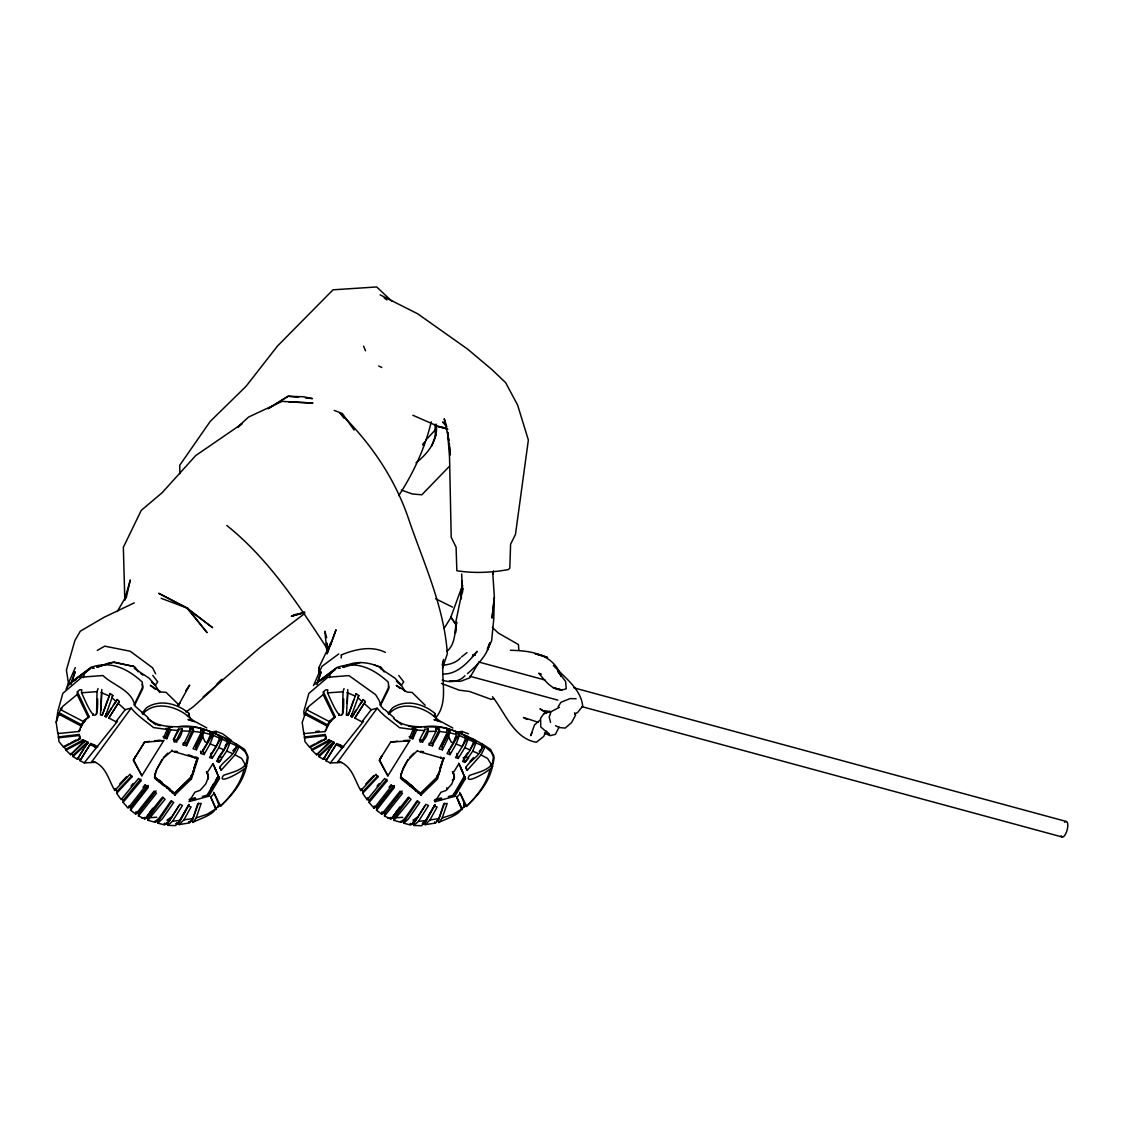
<?xml version="1.0" encoding="UTF-8"?>
<svg xmlns="http://www.w3.org/2000/svg" width="1124" height="1124" viewBox="0 0 1124 1124"><rect width="100%" height="100%" fill="white"/><g stroke="black" fill="none" stroke-linecap="round" stroke-linejoin="round"><path stroke-width="1.5" d="M77.401 691.78L89.035 716.339L88.431 717.66L77.163 694.534L77.401 691.78L79.692 689.785L81.729 689.714L81.546 692.777C86.913 704.383 98.519 733.368 97.605 698.735M330.02 720.414L330.105 721.987L334.446 717.674L323.178 694.632L323.403 691.864L325.707 689.883L327.744 689.813L327.548 692.876C332.915 704.481 344.52 733.466 343.621 698.833M166.956 822.389L167.827 825.381L172.506 821.251L182.481 805.43L179.882 804.236L169.303 820.913L164.778 824.946L157.838 823.133L162.376 818.834L173.7 802.396L171.003 800.836L159.186 817.935L154.733 822.178L147.89 820.281L165.045 799.319L162.587 797.042L144.827 818.975L138.505 815.94L138.463 812.736L155.042 791.619M424.703 806.203L413.492 824.033L410.401 823.555L413.492 824.033L413.014 822.009L413.829 825.48L418.507 821.349L428.497 805.515L425.884 804.334L415.318 820.998L410.78 825.044L403.853 823.232L408.391 818.932L419.702 802.48L417.004 800.934L405.188 818.019L400.748 822.262L393.906 820.38L411.061 799.417L408.602 797.141L390.829 819.059L384.52 816.038L384.478 812.821L383.214 812.188M163.992 785.873L154.606 778.23L154.634 776.726L174.937 794.921L191.375 778.974L197.993 758.658L171.733 750.972L163.514 758.054L157.093 768.465M154.845 776.206L154.887 774.408M176.37 752.462L176.384 751.324L177.452 751.619M400.622 778.328L400.636 777.204L420.84 793.867L420.994 795.061L437.377 779.072L443.854 757.548L437.222 777.878L420.84 793.867L420.938 795.019L400.622 778.328L400.889 774.506M443.994 758.742L422.371 752.546L422.385 751.422L423.467 751.717M116.685 793.235L131.817 776.993L131.845 775.785L116.854 791.479L116.685 793.235L121.111 799.67L138.645 778.37L140.823 781.011L123.12 802.381L128.08 808.128L145.951 785.339L148.312 787.404L130.553 810.165L135.751 814.127L154.114 791.085L156.461 793.263L138.505 815.94M362.701 793.333L377.833 777.077L377.861 775.883L362.855 791.563L362.701 793.333L367.112 799.768L384.647 778.468L386.839 781.11L369.122 802.48L374.081 808.212L391.967 785.423L394.327 787.488L376.554 810.264L381.767 814.226L400.116 791.17L402.476 793.361L384.52 816.038M461.697 573.999L462.386 592.095M195.646 746.153L196.405 749.75L193.075 748.781L200.873 733.129L200.803 729.476M449.094 731.85L441.76 746.266L442.406 749.834L439.091 748.879L446.874 733.227L446.818 729.574M348.328 715.426L346.459 715.019L347.794 689.588M98.041 688.534L97.029 691.667L96.552 714.344M344.056 688.619L343.031 691.766L342.567 714.442M101.792 689.49L100.457 714.92L102.326 715.328M101.005 710.059L101.68 692.272M130.553 810.165L130.623 807.51L148.073 785.465M376.554 810.264L376.638 807.594L394.088 785.564M140.823 781.011L140.767 779.143L123.247 800.232L123.12 802.381M386.839 781.11L386.782 779.241L369.248 800.316L369.122 802.48M416.006 462.821C427.907 453.689 438.458 440.074 436.252 424.198M347.246 703.385L347.681 692.37M135.751 814.127L135.737 811.907L138.519 813.312L156.11 790.875M157.29 780.365L157.36 778.89M381.767 814.226L381.753 812.006L384.534 813.411L402.111 790.959M403.291 780.449L403.361 778.988L400.636 776.824L401.647 772.624M172.267 793.01L172.337 791.549L165.2 785.353M194.803 757.969L194.845 756.874L196.56 757.197M418.283 793.108L418.353 791.647L403.361 778.988M440.805 758.068L440.861 756.972M170.708 729.869L169.232 728.197L166.169 728.352L167.181 729.476L163.528 737.836L166.872 738.693L170.708 729.869L178.576 730.572L178.547 729.125L182.158 728.9C182.636 740.28 165.93 750.888 178.576 730.572M416.709 729.968L415.248 728.296L412.185 728.45L413.182 729.574L409.543 737.934L412.887 738.777L416.709 729.968L424.591 730.656L424.549 729.209L428.174 728.998C428.525 740.66 411.974 750.776 424.591 730.656M374.081 808.212L374.236 805.992M66.119 749.09L82.839 740.056L87.363 742.023L73.215 755.272L72.976 756.55L77.359 759.22L88.065 742.318L82.192 739.69L84.441 740.758L84.159 742.065L70.615 754.724L66.035 750.2L63.956 746.434L69.351 743.554M312.121 749.188L328.84 740.154L333.364 742.107L319.23 755.37L318.977 756.649L323.375 759.318L334.067 742.416L328.194 739.789L330.456 740.856L330.175 742.149L316.617 754.822L312.036 750.284L309.971 746.533L315.366 743.652M367.112 799.768L367.267 797.857L369.248 800.316M186.12 743.512L186.191 742.725L186.57 745.704L183.268 745.001L183.043 743.048L186.275 743.526L193.356 728.282L189.787 728.478L189.984 731.204L183.268 745.001M159.243 781.967L159.369 780.534M405.258 782.065L405.371 780.632M341.19 658.046L341.457 654.969M94.261 746.462L94.416 744.945L90.763 743.456L80.001 760.625L84.23 762.859L95.512 762.367C106.654 767.889 108.944 780.815 114.774 790.467L130.033 774.197L131.817 776.993M340.277 746.547L340.417 745.043L336.764 743.54L326.016 760.723L330.231 762.957L341.527 762.465C352.669 767.987 354.959 780.899 360.79 790.551L376.034 774.296L377.833 777.077M464.1 775.855L465.477 778.553L454.827 796.298L434.988 801.707L434.3 800.33L437.756 799.178M154.606 778.23L155.646 772.525M215.766 734.548L216.145 731.373L213.209 731.598M461.767 734.632L462.147 731.471L459.21 731.696M114.774 790.467L115.224 788.598L116.854 791.479M360.79 790.551L360.888 789.722M154.873 775.911L155.281 773.481M174.923 752.068L175.049 751.057M400.875 776.01L401.296 773.579M422.371 752.546L420.924 752.167L421.064 751.155M80.001 760.625L90.763 743.456M326.016 760.723L336.764 743.54M67.004 688.801L67.468 685.514L75.28 667.628M79.087 731.457L79.621 729.912L79.087 731.457L57.802 733.565L56.2 722.423L57.633 712.588M124.806 599.204L123.345 547.304L141.259 510.366L162.095 492.733L195.717 455.571L241.969 423.818L238.077 427.261M443.615 659.395C440.13 678.713 449.431 701.432 435.747 717.857L435.016 713.543C423.608 703.596 405.694 698.889 392.417 707.951L388.131 713.361M329.866 721.861L330.456 720.625L329.908 721.889L308.974 711L307.288 709.834L307.189 707.98L302.201 722.507L303.803 733.663L325.103 731.555L330.653 720.723L329.908 720.709M198.639 803.042L191.853 821.04L188.607 821.756M325.623 730.01L325.103 731.555M437.868 821.138L444.654 803.14M111.318 708.148L106.246 716.873L105.347 716.48L112.793 695.475L110.138 693.522L102.214 715.3L107.876 699.521M351.362 716.578L351.587 715.131L352.43 715.51C353.189 717.885 350.168 716.676 351.587 715.131M245.678 767.369L247.673 755.511L244.611 749.441C231.305 740.07 216.145 733.34 200.704 728.268C183.086 724.278 162.334 731.331 147.539 718.222L155.59 724.657M491.68 767.453L493.675 755.595L490.626 749.539C477.307 740.168 462.147 733.424 446.72 728.352C429.087 724.376 408.349 731.429 393.541 718.32M246.676 765.992C245.959 770.024 215.766 786.421 223.451 775.391C231.797 772.216 242.686 770.558 247.35 762.114L247.21 760.512C245.917 778.82 233.37 794.289 220.206 806.372L219.686 805.655L215.625 808.493C213.195 815.139 199.468 818.764 192.85 822.417L191.305 820.295M247.35 762.114L248.123 757.674L245.074 751.759L235.717 743.835C239.047 753.235 223.016 760.47 219.742 767.734L221.189 770.221L235 754.836L238.808 747.277M492.677 766.09C491.525 770.207 462.104 786.814 469.453 775.476C477.756 772.286 488.715 770.657 493.352 762.212L493.211 760.611C491.919 778.904 479.372 794.373 466.221 806.47L465.701 805.739L461.627 808.592C459.21 815.237 445.469 818.862 438.866 822.501L437.32 820.38M493.352 762.212L494.138 757.773L491.09 751.858L481.718 743.933C485.062 753.319 469.017 760.569 465.743 767.818L467.205 770.319L481.016 754.935L484.823 747.362M72.976 756.55L87.124 743.343L87.363 742.023M318.977 756.649L333.125 743.442L333.364 742.107M84.23 762.859L117.556 721.186L115.884 721.734L108.845 717.997L119.299 701.488A44.763 23.632 51.9 0 0 117.289 699.549L113.271 705.254M243.88 769.743C240.592 783.85 230.898 796.171 220.529 806.034L220.206 806.372M244.568 766.118L244.976 763.969L241.562 758.335L235 754.836M330.231 762.957L363.558 721.271L361.9 721.833L354.847 718.081L365.314 701.587A44.763 23.632 51.9 0 0 363.305 699.634L359.287 705.338M410.007 785.957L410.26 784.608M489.895 769.828C486.608 783.948 476.913 796.256 466.544 806.133L466.221 806.47M490.57 766.217L490.991 764.053L487.577 758.433L481.016 754.935M330.344 645.78L336.048 629.749L327.098 653.662L324.878 631.252L326.663 637.659M213.096 764.011L219.475 778.468L208.811 796.199L188.987 801.609L194.958 792.153L200.058 790.355L205.678 784.074L208.502 776.979L206.465 771.57M434.988 801.707L440.973 792.251L446.059 790.453L451.679 784.159L454.517 777.077L452.466 771.668M155.112 774.815L156.433 769.898M401.113 774.914L403.488 767.327L407.928 759.613M70.615 754.724L84.441 740.758M316.617 754.822L329.22 742.009M126.183 598.024L130.286 579.984L124.595 599.823M431.223 421.865C424.998 448.054 413.421 473.106 398.725 495.642M333.842 743.751L334.067 742.416L331.144 746.729M66.035 750.2L82.53 741.348L82.839 740.056M328.84 740.154L328.531 741.447L312.036 750.284M105.347 716.48L105.586 715.047L106.106 716.803L117.191 699.451M493.506 570.95L492.677 574.266L492.762 573.296L494.391 597.589L492.031 618.144L494.293 597.308L493.787 618.72L491.624 640.764L487.38 650.234M442.308 664.509L443.179 661.109M169.541 790.734L169.879 789.427M415.543 790.832L415.88 789.526M83.359 677.561L84.497 673.192L91.072 667.375C110.883 660.238 127.743 668.85 142.2 681.973L142.804 686.904L134.135 704.86M329.36 677.66L330.498 673.29L337.088 667.473C356.898 660.336 373.744 668.949 388.216 682.071L388.806 687.003L380.137 704.945M462.695 585.702L461.009 592.123L461.36 598.867M156.081 771.134L161.926 759.515M402.097 771.233L407.689 760.47L417.411 750.565M57.802 711.38L62.846 693.339L81.883 677.14L102.93 675.524C113.468 685.682 132.014 689.939 134.894 706.041M70.953 683.35L75.153 671.787L70.924 684.53M316.968 683.434L321.155 671.885L316.94 684.628M166.745 788.303L167.111 787.011M192.443 757.225L192.724 756.269L188.27 754.794M412.747 788.388L413.112 787.109M58.097 732.722L58.94 741.517L63.689 747.334L79.804 739.03L80.183 737.723L79.214 734.436L58.308 736.951M171.733 750.972L171.986 750.101M303.803 733.663L304.112 732.806L304.955 741.615L309.704 747.432L325.82 739.128L326.185 737.822L325.229 734.52L304.309 737.049M80.296 728.001L84.651 720.625L84.019 720.315M326.311 728.099L327.787 724.952L305.222 712.967M353.891 699.62L348.229 715.398L356.139 693.62L358.795 695.559L351.503 715.37M63.689 747.334L63.956 746.434M124.778 600.244L125.748 596.985L117.303 611.498M309.704 747.432L309.971 746.533M105.249 716.424L106.035 713.782M351.25 716.522L352.051 713.866M192.316 774.478L192.668 772.792L192.864 774.38M193.398 770.966L197.262 758.686M192.71 773.186L193.356 770.572L193.553 772.16M346.459 715.019L346.894 713.628M192.85 822.417L196.194 817.907L201.182 803.337L197.669 803.913L193.061 818.511L189.506 822.937L179.123 824.566L176.791 822.74M438.866 822.501L442.21 817.991L447.197 803.435L443.671 804.011L439.077 818.595L435.522 823.035L425.139 824.665L423.636 821.77M442.477 668.373L447.352 653.704C444.135 607.283 424.422 564.599 409.375 521.255C395.774 479.526 371.004 443.235 339.785 412.733L343.93 418.17M193.96 768.015L197.206 758.293M192.26 774.085L191.22 777.78L174.838 793.769L154.62 777.106M194.059 768.816L197.838 757.464M439.976 768.114L443.207 758.377M79.214 734.436L79.804 739.03M325.229 734.52L325.82 739.128M327.098 653.662L331.032 642.352L318.837 667.6L318.893 674.217M196.405 749.75L202.685 736.852L203.837 730.319M442.406 749.834L448.687 736.951L449.839 730.403M356.35 709.694L352.107 716.887L363.192 699.535M108.466 698.032L110.138 693.522M112.793 695.475L111.964 697.723L116.362 701.699M358.795 695.559L357.966 697.807L362.378 701.798M431.532 446.256L435.873 434.609M79.621 729.912L79.13 731.19L81.771 724.854L59.221 712.869L61.174 707.881L61.286 709.75L62.972 710.902L84.103 721.889L88.585 716.634M210.146 743.905L213.363 735.489L212.872 732.679L210.062 731.555L210.497 734.309L207.252 742.739L200.985 753.501L204.034 754.499L210.146 743.905L216.342 746.448L219.602 738.117L219.194 736.318L221.625 737.527L222.046 739.227L218.829 747.572L212.225 758.349L209.514 757.52L216.342 746.448M456.147 743.99L459.365 735.588L458.873 732.778L456.077 731.654L456.499 734.394L453.253 742.824L447.001 753.6L450.05 754.597L456.147 743.99L462.343 746.547L465.617 738.201L465.196 736.417L467.626 737.611L455.515 757.618L458.227 758.447L464.83 747.671L468.048 739.311L467.345 736.487L464.816 735.335M356.139 693.62L355.212 696.037L347.035 692.581M330.203 721.847L330.653 720.723L330.105 721.987M56.2 722.423L59.221 712.869M61.286 709.75L62.579 706.518L77.163 694.534M92.646 715.286L93.194 713.937M206.816 727.916L195.393 721.706L187.989 719.486L194.607 721.664L187.891 716.199L189.001 713.445C177.592 703.512 159.678 698.791 146.401 707.853L142.116 713.276M307.288 709.834L308.58 706.617L323.178 694.632M338.661 715.37L339.195 714.035M452.817 728.001L441.409 721.805L434.004 719.585L440.608 721.763L433.906 716.297L435.016 713.543M226.683 751.057L229.984 742.809L229.071 740.238L226.809 738.988L227.652 741.77L224.238 750.003L216.567 761.243L218.927 762.311L226.683 751.057L232.57 753.6M472.698 751.155L476 742.908L475.073 740.323L472.811 739.086L473.668 741.868L470.239 750.101L462.568 761.341L464.929 762.409L472.698 751.155L478.571 753.684M452.382 780.295L452.761 779.382M487.394 648.604L489.895 642.605C487.366 655.685 477.012 665.225 467.458 673.683M313.47 685.598L321.9 666.406L338.745 653.943M81.167 726.273L81.771 724.854L81.083 726.006L59.375 714.513M88.445 717.576L88.993 716.283M108.845 717.997L119.299 701.488M327.168 726.371L327.787 724.952L327.098 726.09L305.377 714.597M334.446 717.674L335.008 716.367L323.403 691.864M354.847 718.081L365.314 701.587M335.036 716.438L334.474 717.716L334.587 716.733M220.515 806.049L214.248 793.291L210.75 797.085L215.625 808.493L219.405 805.753L213.672 792.279M449.024 750.93L459.126 734M466.53 806.147L460.404 793.642M545.66 732.146L543.707 736.431L536.387 742.247C513.907 738.58 505.069 712.63 492.509 696.74M531.989 732.806L530.668 735.644L534.504 724.952L540.026 720.077M186.57 745.704L193.497 731.401L193.398 729.153L189.844 729.336M423.116 445.694L424.942 441.887L422.666 444.373M432.585 745.802C432.599 742.065 445.933 727.2 435.789 728.563L435.986 731.303L429.284 745.1L432.585 745.802L432.192 742.824L432.29 743.624L439.4 729.251L435.859 729.42M83.85 721.777L83.893 720.61M462.498 585.323L450.457 618.2L444.05 628.457M478.922 662.247L469.663 677.898L460.32 681.383L449.459 680.694M178.547 729.125L173.321 739.508L176.538 740.098L182.158 728.9M422.708 742.29L422.54 740.182L428.174 728.998M559.106 727.045L555.425 734.351L550.156 735.658L544.423 733.157M200.859 730.136L203.894 730.951L195.843 746.743L203.093 731.766M446.916 730.15L449.895 731.036L441.76 746.266M134.529 705.226L142.776 688.689L142.172 684.207M380.544 705.324L388.792 688.787L388.384 685.795M167.827 825.381L175.597 825.606L180.43 820.365L188.228 806.077L191.122 806.835L183.943 819.846L179.123 824.566M413.829 825.48L421.612 825.704L426.446 820.464L434.229 806.175L437.138 806.934L429.958 819.944L425.139 824.665M178.604 704.945L189.675 685.12L185.643 690.796M175.541 823.766L178.14 823.316L188.874 804.644M422.343 823.695L424.141 823.414L434.876 804.742M178.14 823.316L188.93 804.658M424.141 823.414L434.946 804.742M207.097 742.599L212.872 732.679M454.756 739.859L456.4 737.021M65.993 689.209L69.098 684.038L89.386 668.836M144.715 741.924L133.222 760.245L141.877 775.799L133.573 759.95L144.715 741.924L149.675 741.362M210.919 788.261L213.574 783.835M216.244 779.396L218.028 776.431L219.475 778.468M208.165 796.424L207.322 794.879L218.295 776.15L219.138 777.696M397.348 741.264L390.716 742.023L379.224 760.33L387.878 775.883L379.575 760.049L381.977 756.031M454.166 796.523L453.323 794.977L464.31 776.248L465.477 778.553M141.877 775.799L163.992 740.196M387.878 775.883L409.993 740.294L403.966 740.505M167.476 823.934L164.385 823.456L167.476 823.934L178.688 806.105M206.9 773.2L212.858 763.716L213.785 765.388M452.902 773.298L458.873 763.8L459.8 765.486M81.293 724.629L85.579 719.444M327.309 724.727L331.594 719.529M135.625 756.227L133.573 759.95M381.626 756.311L379.575 760.049M151.824 809.519L146.303 817.879L145.403 817.598M397.826 809.603L392.304 817.977L391.405 817.696M558.108 706.673L561.002 702.275L570.107 698.58L576.134 698.735M182.172 730.881L189.984 731.204M427.949 731.471L435.986 731.303M152.766 808.24L146.303 817.879L146.893 818.328L147.778 818.398L163.317 797.689M171.846 801.047L157.753 822.066L154.676 821.265L154.733 822.178M399.694 806.962L392.304 817.977L392.894 818.427L393.793 818.497L409.319 797.787M417.861 801.145L403.755 822.164L400.692 821.363L400.748 822.262M77.359 759.22L83.176 749.497M85.129 746.631L88.065 742.318L87.841 743.652L87.124 743.343M210.272 732.862L211.368 733.199M323.375 759.318L329.192 749.596M225.109 745.999L227.09 743.119M218.562 757.239L229.521 741.376L227.188 740.112M463.566 758.77L467.556 753.01M469.551 750.115L475.522 741.475C460.137 732.483 442.884 724.011 424.507 726.722M155.379 685.022L157.711 681.832L152.752 675.412M91.241 762.494L131.213 708.106C137.493 716.044 145.839 721.074 153.482 727.579L167.181 729.476M337.256 762.592L377.228 708.204C383.509 716.143 391.84 721.158 399.484 727.678L413.182 729.574M148.775 815.757L153.946 808.887M159.116 802.002L161.196 799.262M394.777 815.855L397.882 811.725M405.132 802.1L408.237 797.97M77.963 739.901L79.312 738.117M323.979 739.985L325.328 738.215M115.884 721.734L125.171 709.68L131.213 708.106M361.9 721.833L371.187 709.764L377.228 708.204M387.583 808.859L397.938 795.666M148.059 785.802L130.637 807.875L128.867 806.428M394.06 785.901L376.638 807.917L374.882 806.512M143.057 787.221L145.165 784.552M389.059 787.306L391.18 784.636M163.528 757.478L167.757 753.122M409.529 757.562L413.772 753.221M131.03 786.027L133.194 783.414M377.032 786.126L379.209 783.512M142.551 714.302C153.847 700.547 175.948 705.872 187.891 716.199M388.567 714.4C399.849 700.645 421.95 705.97 433.906 716.297M232.977 750.551L234.902 748.429M481.873 747.474L483.798 745.352M425.729 440.187L435.508 429.663M219.11 761.861L221.484 759.276M465.111 761.946L468.68 758.096M470.085 761.285L473.513 757.548M449.066 466.671L421.823 494.799L412.325 493.97L401.394 490.106M233.244 751.225L238.148 745.985L235.984 744.524L237.066 745.198M479.246 751.324L484.149 746.083L481.999 744.608M119.79 783.821L126.647 776.656M365.806 783.92L373.8 775.56M472.417 656.332L477.236 651.344C468.497 661.769 457.524 674.779 442.575 673.993M191.122 776.979L174.74 792.968L174.993 794.963L174.74 793.333L172.337 791.549M217.972 805.683L218.997 804.7M465.013 804.784L463.987 805.782L463.678 803.351M174.782 793.375L191.164 777.386L191.375 778.974L190.616 775.701M420.994 795.061L420.741 793.066L437.124 777.077L437.377 779.072L436.618 775.799M420.798 793.825L437.18 777.471L438.669 772.876L438.88 774.478M446.832 651.428C455.473 644.459 454.588 632.081 456.667 622.19L455.431 633.107L455.866 621.642L462.821 588.077L462.329 592.573L462.076 580.658L461.346 596.9M216.974 683.996L222.004 679.289L212.619 689.363L193.342 706.715L185.966 712.026M85.494 719.557L87.63 717.562M331.496 719.655L333.631 717.66M460.404 658.004C455.852 662.991 448.771 664.804 442.224 665.239M237.375 427.331L248.629 417.018L282.054 401.38L312.95 403.038L289.079 401.956M177.676 705.254L180.135 703.076M203.149 696.95L260.051 647.48L304.773 613.437M390.716 742.023L408.658 740.885M464.943 675.693C459.393 681.987 449.642 682.914 442.168 680.02M461.571 656.922L466.966 652.608M74.212 680.905L76.32 679.289M79.102 677.379L90.313 668.752M320.228 680.961L334.924 669.904M322.307 679.584L330.709 673.262M315.113 684.137L335.388 668.921M72.976 680.835L91.072 667.375M318.991 680.919L337.088 667.473M171.691 816.783L167.026 820.169L169.303 820.913M417.707 816.881L413.028 820.253L415.318 820.998M268.327 408.433L288.109 396.252L303.452 396.758L312.458 398.599L305.503 397.924M268.214 408.771L288.109 396.252L298.548 397.264M210.75 797.085L216.075 808.76L206.942 814.338L196.194 817.907M460.404 793.614L456.766 797.183L462.076 808.859L452.944 814.436L442.21 817.991M97.31 650.389L104.729 646.159L130.187 651.232L152.583 667.782L155.66 673.81M70.714 742.824L76.123 739.915M316.715 742.922L322.124 740.014M574.743 714.049L577.638 712.49L582.696 706.139C581.094 689.012 564.276 677.252 553.415 665.492M134.29 602.857L103.9 617.385L80.296 631.196L74.929 640.427L66.4 670.129L68.761 685.218M296.062 614.224L291.439 616.163L304.225 612.833M559.443 707.319L551.097 711.689L549.2 716.957L550.577 722.381M549.819 711.464L545.084 712.771L543.819 713.712L549.819 711.464L543.819 713.712L540.602 718.236L540.756 726.961L549.58 734.646L545.899 730.979L546.348 731.822M97.085 667.08L108.382 663.188L114.423 662.247M97.071 667.235L113.018 662.233L133.531 666.406L114.423 662.205M343.087 667.164C355.058 659.999 369.29 662.078 381.247 667.67M343.073 667.333L360.411 662.486M189.211 799.389L191.516 798.616M189.45 799.852L191.74 799.08M435.227 799.487L437.517 798.714M191.951 820.422L190.982 820.745M437.967 820.52L436.983 820.829M341.204 654.927C355.015 649.377 371.398 645.345 385.377 652.398M304.857 612.102L291.439 616.163L304.239 612.369M493.745 698.65L491.202 699.381L469.411 691.443L459.309 690.206L441.493 683.406M217.564 758.672L218.379 760.836L220.304 760.316M463.481 758.714L464.395 760.92L466.305 760.4M202.348 796.466L207.94 794.991L218.604 777.246L214.15 766.175M448.364 796.565L453.956 795.075L464.605 777.344L462.273 771.134M193.033 798.813L195.393 798.377M439.034 798.897L441.409 798.476M422.807 822.838L423.664 822.684M180.43 820.365L172.506 821.251M183.943 819.846L193.061 818.511M426.446 820.464L418.507 821.349M429.958 819.944L439.077 818.595M154.648 740.786L160.353 740.182M315.816 731.485L319.258 731.092M58.406 737.78L78.764 735.56M304.421 737.878L324.766 735.658M144.364 742.219L162.643 740.786M169.148 727.354L172.267 727.102M178.505 726.624C194.438 724.179 209.654 730.53 223.437 737.836M421.388 726.961L415.163 727.439L408.377 726.104M218.506 757.45L222.482 757.14M463.186 757.646L468.497 757.225M81.546 692.777L97.029 691.667M327.548 692.876L343.031 691.766M141.989 818.23L146.12 817.949M150.728 817.626L156.714 817.218M387.991 818.328L392.121 818.033M396.744 817.724L402.715 817.317M163.135 736.613L166.633 736.487L169.232 728.197L166.197 736.459L166.872 738.693M409.15 736.712L412.634 736.585L415.248 728.296L412.213 736.543L412.887 738.777M510.366 650.276C531.596 650.684 553.429 654.168 561.298 676.381L557.757 671.154L565.597 681.453L566.229 688.773C554.258 693.508 545.449 681.13 538.775 673.206L541.403 674.189M163.528 740.758L161.435 740.519M409.529 740.856L407.436 740.618M439.512 731.485L447.141 732.469M193.497 731.401L201.14 732.384M91.704 667.698L93.854 668.148M92.28 667.965L93.854 668.176M543.721 710.635L548.849 711.408M450.106 732.96L456.499 734.394M204.09 732.862L210.497 734.309M419.336 739.606L422.54 740.182M157.29 724.994L160.676 725.668M472.642 654.842L475.283 655.39M446.664 428.216L438.346 426.46L412.887 415.248M374.166 664.944L381.261 667.501L384.141 671.927M446.045 428.455L438.346 426.46L447.802 429.326M478.936 662.064L544.957 679.978M573.732 687.79L1066.325 821.489M469.846 676.241L557.869 700.126M581.572 706.56L1062.306 837.043M203.023 750.846L213.124 733.902L211.34 733.269M338.155 761.384L341.527 762.465M92.154 761.299L95.512 762.367M210.933 754.527L221.625 737.527L218.801 735.236M417.735 751.071L420.924 752.167M538.059 722.24L523.419 717.449L526.819 719.472M187.792 608.295L158.639 593.289L186.134 607.691L212.605 627.67L186.963 608L207.069 632.643L187.792 608.295L161.097 598.291M462.147 731.471L468.525 733.846M216.145 731.373L222.51 733.747L231.46 740.435M334.207 410.429L342.3 413.492L354.13 430.056M456.274 732.946L459.112 734.028M453.253 742.824L451.146 741.981L448.687 736.951M207.252 742.739L205.144 741.896L202.685 736.852M459.365 735.588L465.617 738.201M213.363 735.489L219.602 738.117M336.582 744.945L342.118 747.53M101.02 692.496L109.197 695.953M90.566 744.847L96.102 747.432M82.53 741.348L84.159 742.065M174.74 793.713L174.937 794.921M470.239 750.101L464.83 747.671M224.238 750.003L218.829 747.572M473.668 741.868L468.048 739.311M476 742.908L482.899 745.999M227.652 741.77L222.046 739.227M229.984 742.809L236.897 745.9M378.69 366.017L381.809 367.478M435.55 598.699L452.508 607.115M137.212 812.104L138.463 812.736M380.109 294.853L417.707 313.807L467.598 349.1L492.017 369.684L505.659 382.666L517.63 405.104L528.364 440.046L515.466 534.434L510.591 544.227L509.818 568.098L508.343 569.587C491.441 572.65 473.808 573.493 456.85 570.725L456.091 547.191L451.216 537.258L449.53 457.285L447.605 432.038L450.345 454.967L449.291 443.587M555.523 725.668L559.106 727.467L565.161 728.099L571.526 722.62L575.53 715.243L574.631 712.757M325.974 759.599L323.333 758.222M79.959 759.501L77.331 758.124M330.175 742.149L328.489 741.419M340.417 745.043L343.761 746.94M94.416 744.945L97.76 746.856M224.87 738.524L230.139 741.657M452.579 772.076L453.801 773.916L454.026 779.255M207.013 772.09L207.181 773.438M206.577 771.977L207.785 773.818L208.024 779.157M545.238 712.082L539.97 708.794L542.836 710.804M380.249 668.429L395.03 678.208L401.38 685.303L404.893 691.162M134.234 668.344L149.014 678.123L155.365 685.218L159.763 692.539M133.545 666.209L135.245 667.572M445.413 423.874L442.645 421.95L446.818 426.951L444.247 418.774L448.982 440.327M482.041 744.566L483.067 745.282M420.741 793.432L418.353 791.647M140.514 673.374L142.86 675.102M384.183 297.902L386.895 299.953M400.046 688.309L396.28 685.387L407.113 692.047L412.115 692.454L425.167 705.268M155.295 689.181L150.279 685.303L161.111 691.962L166.099 692.356L179.166 705.169M396.379 681.144L401.38 685.148L403.727 681.931L398.767 675.496M397.615 682.338L401.38 685.303M151.628 682.043L155.379 685.064M151.614 682.24L155.365 685.218M319.23 755.37L316.912 753.53M375.542 806.695L376.638 807.594M73.215 755.272L70.91 753.431M396.238 720.47L401.605 724.755M128.895 806.091L130.623 807.51M405.399 780.267L409.094 783.273M159.397 780.168L161.856 782.178M384.689 709.525L394.06 717.73M167.195 786.688L169.963 789.104M410.33 784.271L413.211 786.786M364.415 703.652L371.187 709.764M118.413 703.554L125.171 709.68M148.045 717.632L135.625 706.603M226.809 525.484C268.959 559.19 298.492 604.81 327.744 649.475M492.298 627.403L498.396 633.107L518.445 644.558L518.852 650.318M391.897 301.274L376.681 286.957L333.041 289.809L277.473 346.052L246.086 386.263L210.16 421.486L179.714 465.322L179.91 473.724M123.247 800.232L122.221 799.122M383.874 709.413L380.91 706.139L379.224 700.617L375.585 694.646L348.946 675.608L327.899 677.238L308.847 693.438L303.817 711.478L304.07 714.85M435.522 823.035L434.609 821.855M339.855 745.31L341.738 747.924M93.84 745.212L95.723 747.825M453.66 794.682L454.827 796.298L453.576 793.46M207.659 794.584L208.811 796.199M455.515 623.876L450.696 616.837L455.375 623.862M135.259 667.375L138.14 671.843M463.566 801.665L466.446 806.231M217.564 801.581L220.445 806.133M362.855 791.563L361.226 788.697M461.135 768.774L465.153 777.794M452.93 772.441L453.618 773.818M446.79 787.798L447.478 789.174M215.12 768.676L216.047 770.516M206.914 772.343L207.603 773.719M446.453 732.37L446.874 733.227M459.112 764.109L461.191 768.507M200.451 732.272L200.873 733.129M461.36 769.223L462.99 772.792M216.075 770.614L216.988 772.694M439.568 800.133L438.866 798.49L441.282 798.11L441.774 799.529M193.567 800.049L192.85 798.391L195.267 798.026L195.773 799.445M459.688 792.364L465.42 805.852L461.627 808.592L457.608 799.122M456.681 797.211L461.276 807.973M363.586 346.164L365.539 350.786M465.884 767.172L467.205 770.319M219.882 767.074L221.189 770.221M462.076 808.859L462.245 809.687M216.075 808.76L216.23 809.589M462.048 770.6L460.152 766.273M458.704 763.14L459.21 764.461M452.508 771.781L453.197 773.523M464.395 760.92L464.929 762.409M218.379 760.836L218.927 762.311M412.972 822.473L413.435 823.948M456.794 753.487L458.227 758.447M210.778 753.389L212.225 758.349M448.982 749.778L450.05 754.597M202.98 749.68L204.034 754.499M327.66 647.817L326.62 642.914L327.59 649.616M200.522 751.183L200.985 753.501M403.586 820.899L403.853 823.232M157.585 820.815L157.838 823.133M189.001 713.445L189.759 717.716M439.554 772.258L440.018 768.507L440.215 770.095M194.016 768.409L194.213 769.996M429.059 743.147L429.284 745.1M176.538 740.098L176.707 742.205M393.906 820.38L393.751 817.71M147.89 820.281L147.75 817.612M390.745 817.471L390.829 819.059M144.729 817.373L144.827 818.975M319.216 674.498L318.837 667.6L319.047 674.077M435.086 424.338L435.311 437.981M1064.639 822.29A8.037 2.894 -74.8 0 1 1067.182 829.765A8.037 2.894 -74.8 0 1 1061.154 835.764M84.651 720.625L84.202 721.763L84.651 720.625M84.455 720.54L83.921 721.805L84.455 720.54M61.089 714.316L59.67 714.738L61.089 714.316M307.091 714.414L305.672 714.836L307.091 714.414M339.87 668.232L338.296 668.021L339.855 668.274M540.925 655.039L535.108 653.831L547.571 657.456L540.925 655.039M561.747 689.995L553.247 687.719L561.747 689.995"/></g></svg>
